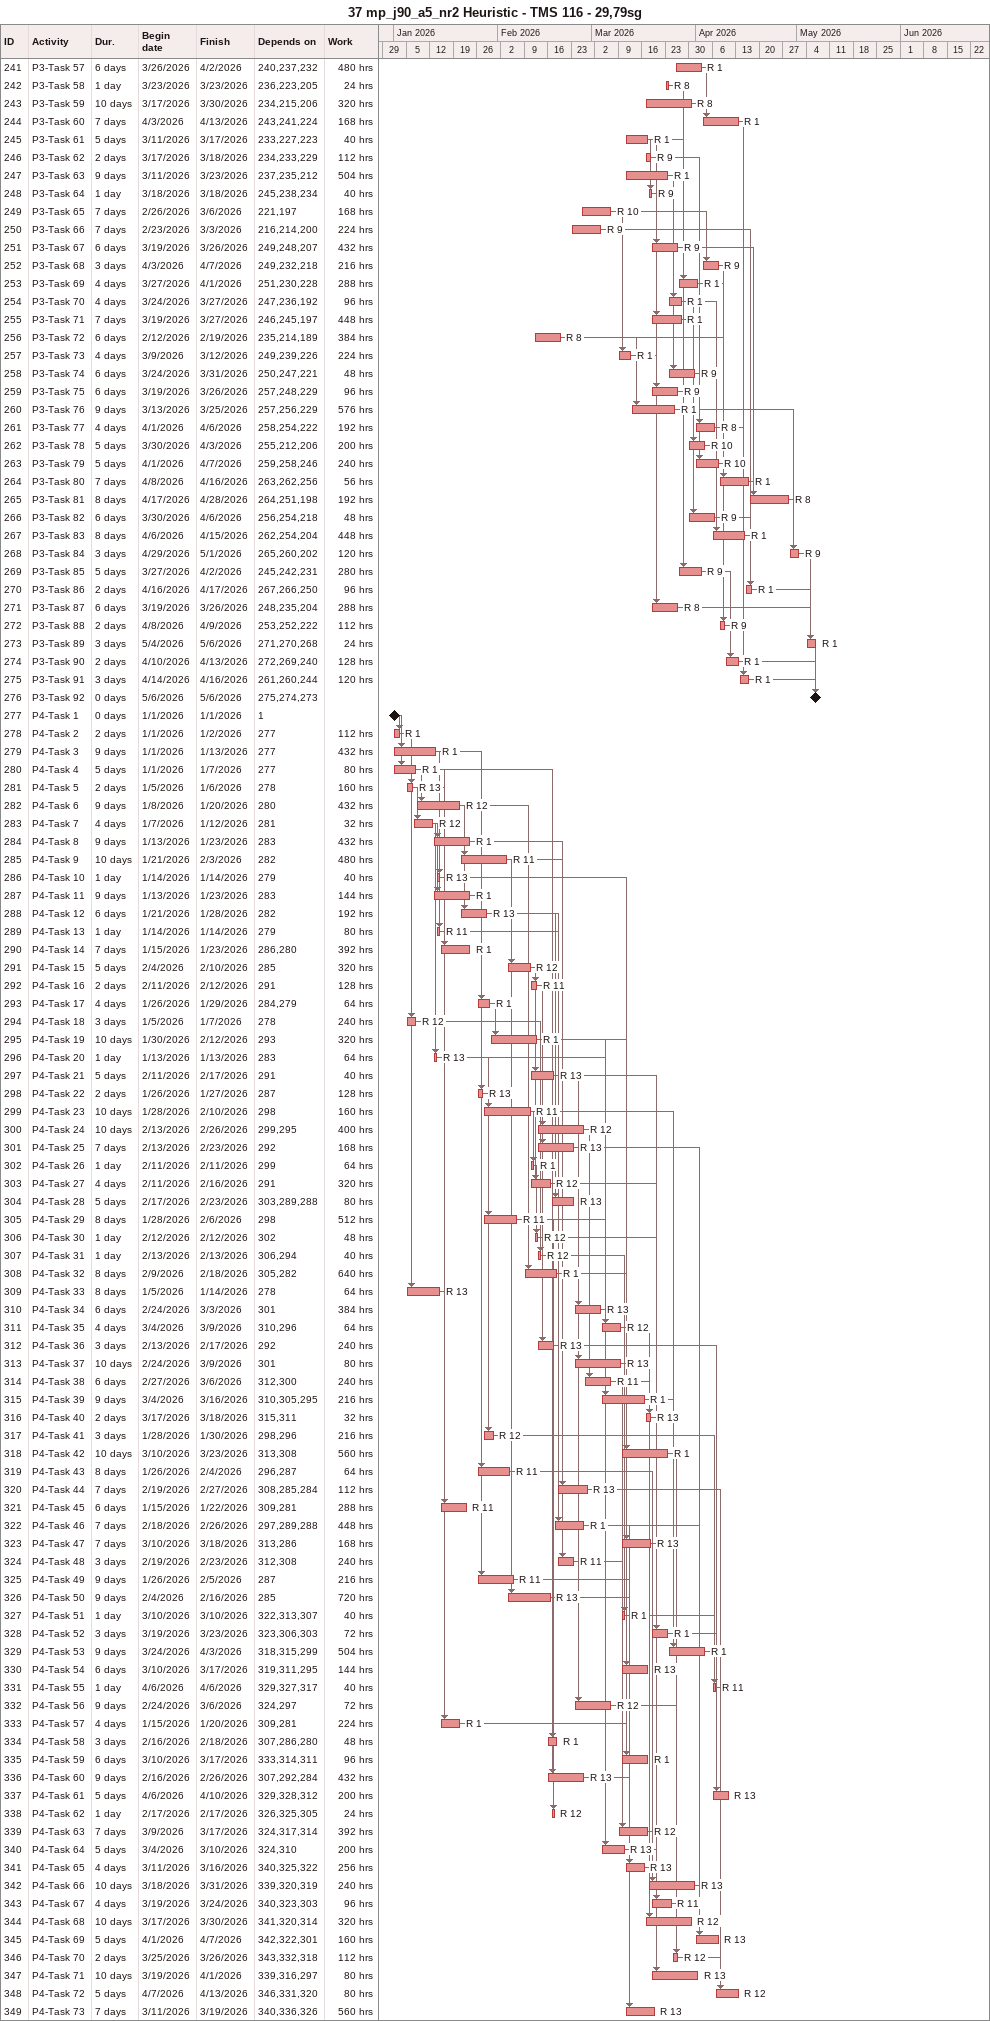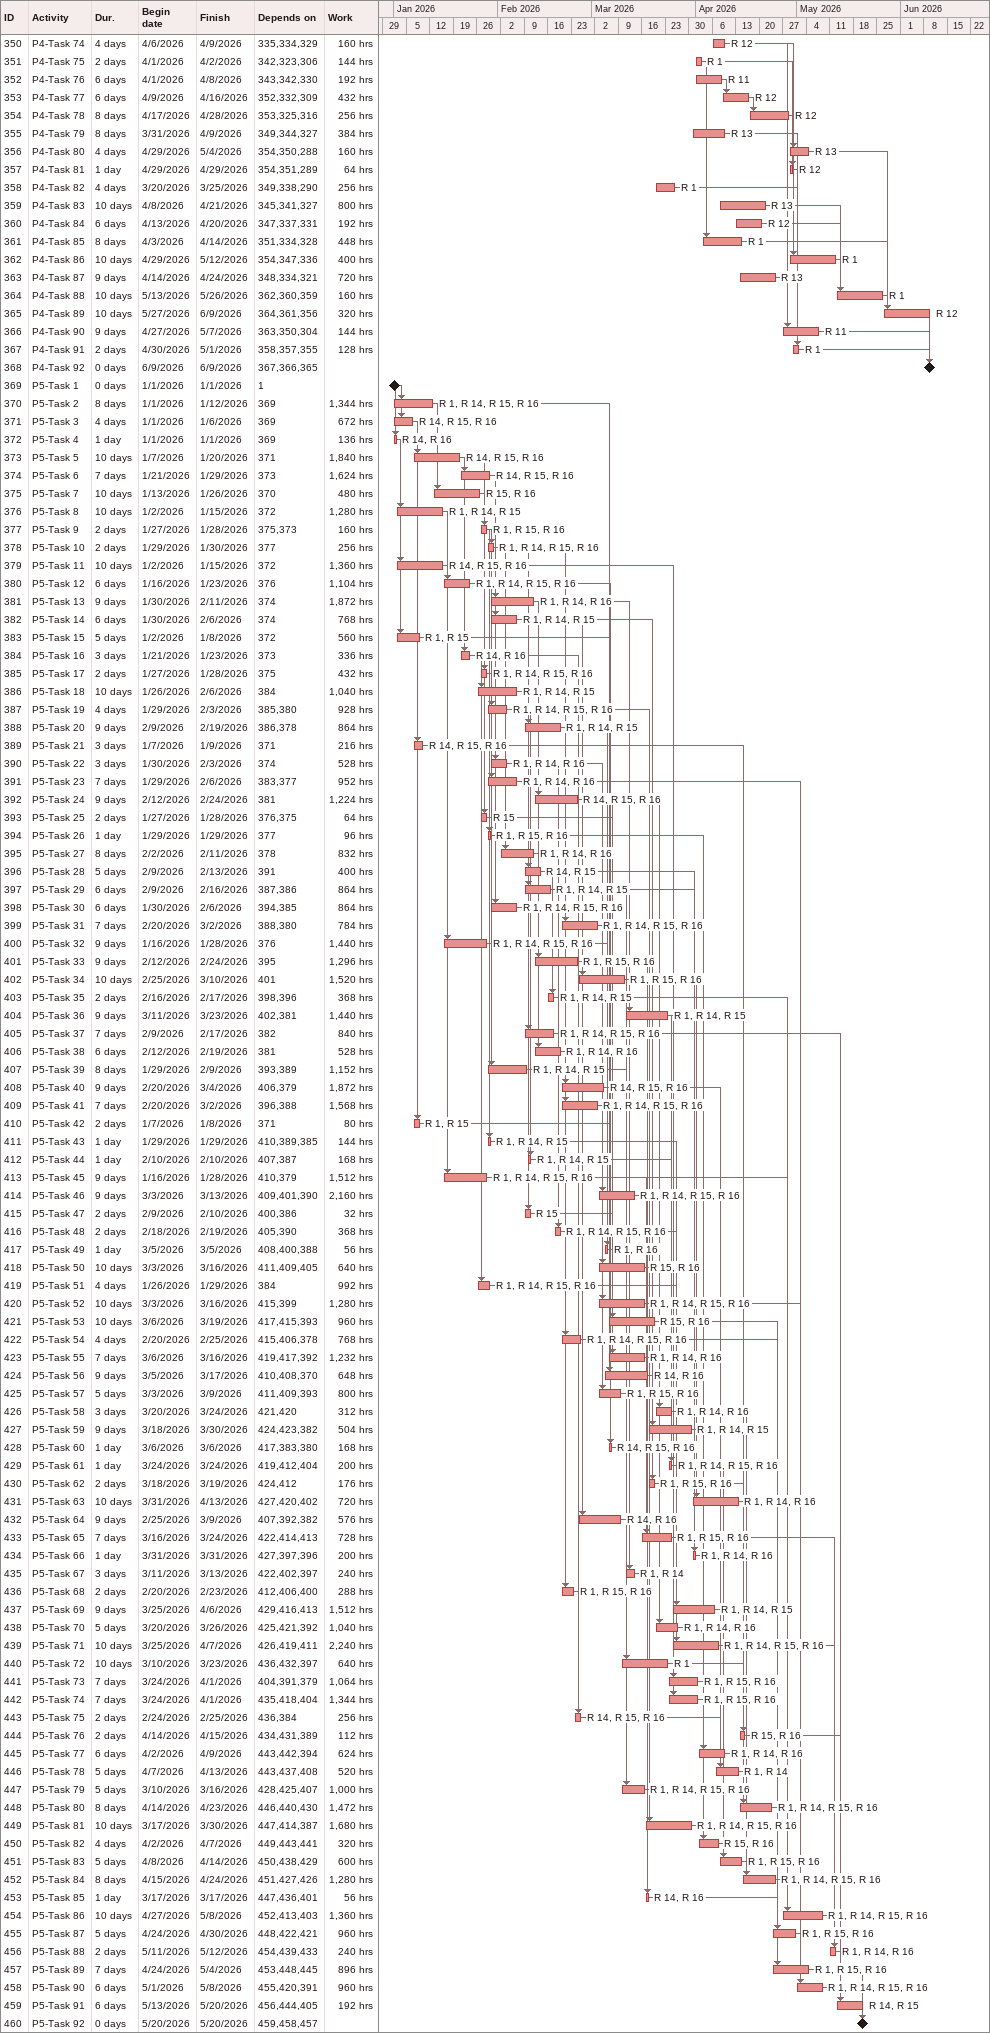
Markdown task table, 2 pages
37 mp_j90_a5_nr2 Heuristic - TMS 116 - 29,79sg

| ID | Task | Duration | Start | Finish | Predecessors | Resources | Work (h) |
|---|---|---|---|---|---|---|---|
| 241 | P3-Task 57 | 6d | 2026-03-26 | 2026-04-02 | 240, 237, 232 | R 1 | 480 |
| 242 | P3-Task 58 | 1d | 2026-03-23 | 2026-03-23 | 236, 223, 205 | R 8 | 24 |
| 243 | P3-Task 59 | 10d | 2026-03-17 | 2026-03-30 | 234, 215, 206 | R 8 | 320 |
| 244 | P3-Task 60 | 7d | 2026-04-03 | 2026-04-13 | 243, 241, 224 | R 1 | 168 |
| 245 | P3-Task 61 | 5d | 2026-03-11 | 2026-03-17 | 233, 227, 223 | R 1 | 40 |
| 246 | P3-Task 62 | 2d | 2026-03-17 | 2026-03-18 | 234, 233, 229 | R 9 | 112 |
| 247 | P3-Task 63 | 9d | 2026-03-11 | 2026-03-23 | 237, 235, 212 | R 1 | 504 |
| 248 | P3-Task 64 | 1d | 2026-03-18 | 2026-03-18 | 245, 238, 234 | R 9 | 40 |
| 249 | P3-Task 65 | 7d | 2026-02-26 | 2026-03-06 | 221, 197 | R 10 | 168 |
| 250 | P3-Task 66 | 7d | 2026-02-23 | 2026-03-03 | 216, 214, 200 | R 9 | 224 |
| 251 | P3-Task 67 | 6d | 2026-03-19 | 2026-03-26 | 249, 248, 207 | R 9 | 432 |
| 252 | P3-Task 68 | 3d | 2026-04-03 | 2026-04-07 | 249, 232, 218 | R 9 | 216 |
| 253 | P3-Task 69 | 4d | 2026-03-27 | 2026-04-01 | 251, 230, 228 | R 1 | 288 |
| 254 | P3-Task 70 | 4d | 2026-03-24 | 2026-03-27 | 247, 236, 192 | R 1 | 96 |
| 255 | P3-Task 71 | 7d | 2026-03-19 | 2026-03-27 | 246, 245, 197 | R 1 | 448 |
| 256 | P3-Task 72 | 6d | 2026-02-12 | 2026-02-19 | 235, 214, 189 | R 8 | 384 |
| 257 | P3-Task 73 | 4d | 2026-03-09 | 2026-03-12 | 249, 239, 226 | R 1 | 224 |
| 258 | P3-Task 74 | 6d | 2026-03-24 | 2026-03-31 | 250, 247, 221 | R 9 | 48 |
| 259 | P3-Task 75 | 6d | 2026-03-19 | 2026-03-26 | 257, 248, 229 | R 9 | 96 |
| 260 | P3-Task 76 | 9d | 2026-03-13 | 2026-03-25 | 257, 256, 229 | R 1 | 576 |
| 261 | P3-Task 77 | 4d | 2026-04-01 | 2026-04-06 | 258, 254, 222 | R 8 | 192 |
| 262 | P3-Task 78 | 5d | 2026-03-30 | 2026-04-03 | 255, 212, 206 | R 10 | 200 |
| 263 | P3-Task 79 | 5d | 2026-04-01 | 2026-04-07 | 259, 258, 246 | R 10 | 240 |
| 264 | P3-Task 80 | 7d | 2026-04-08 | 2026-04-16 | 263, 262, 256 | R 1 | 56 |
| 265 | P3-Task 81 | 8d | 2026-04-17 | 2026-04-28 | 264, 251, 198 | R 8 | 192 |
| 266 | P3-Task 82 | 6d | 2026-03-30 | 2026-04-06 | 256, 254, 218 | R 9 | 48 |
| 267 | P3-Task 83 | 8d | 2026-04-06 | 2026-04-15 | 262, 254, 204 | R 1 | 448 |
| 268 | P3-Task 84 | 3d | 2026-04-29 | 2026-05-01 | 265, 260, 202 | R 9 | 120 |
| 269 | P3-Task 85 | 5d | 2026-03-27 | 2026-04-02 | 245, 242, 231 | R 9 | 280 |
| 270 | P3-Task 86 | 2d | 2026-04-16 | 2026-04-17 | 267, 266, 250 | R 1 | 96 |
| 271 | P3-Task 87 | 6d | 2026-03-19 | 2026-03-26 | 248, 235, 204 | R 8 | 288 |
| 272 | P3-Task 88 | 2d | 2026-04-08 | 2026-04-09 | 253, 252, 222 | R 9 | 112 |
| 273 | P3-Task 89 | 3d | 2026-05-04 | 2026-05-06 | 271, 270, 268 | R 1 | 24 |
| 274 | P3-Task 90 | 2d | 2026-04-10 | 2026-04-13 | 272, 269, 240 | R 1 | 128 |
| 275 | P3-Task 91 | 3d | 2026-04-14 | 2026-04-16 | 261, 260, 244 | R 1 | 120 |
| 276 | P3-Task 92 | 0d | 2026-05-06 | 2026-05-06 | 275, 274, 273 |  |  |
| 277 | P4-Task 1 | 0d | 2026-01-01 | 2026-01-01 | 1 |  |  |
| 278 | P4-Task 2 | 2d | 2026-01-01 | 2026-01-02 | 277 | R 1 | 112 |
| 279 | P4-Task 3 | 9d | 2026-01-01 | 2026-01-13 | 277 | R 1 | 432 |
| 280 | P4-Task 4 | 5d | 2026-01-01 | 2026-01-07 | 277 | R 1 | 80 |
| 281 | P4-Task 5 | 2d | 2026-01-05 | 2026-01-06 | 278 | R 13 | 160 |
| 282 | P4-Task 6 | 9d | 2026-01-08 | 2026-01-20 | 280 | R 12 | 432 |
| 283 | P4-Task 7 | 4d | 2026-01-07 | 2026-01-12 | 281 | R 12 | 32 |
| 284 | P4-Task 8 | 9d | 2026-01-13 | 2026-01-23 | 283 | R 1 | 432 |
| 285 | P4-Task 9 | 10d | 2026-01-21 | 2026-02-03 | 282 | R 11 | 480 |
| 286 | P4-Task 10 | 1d | 2026-01-14 | 2026-01-14 | 279 | R 13 | 40 |
| 287 | P4-Task 11 | 9d | 2026-01-13 | 2026-01-23 | 283 | R 1 | 144 |
| 288 | P4-Task 12 | 6d | 2026-01-21 | 2026-01-28 | 282 | R 13 | 192 |
| 289 | P4-Task 13 | 1d | 2026-01-14 | 2026-01-14 | 279 | R 11 | 80 |
| 290 | P4-Task 14 | 7d | 2026-01-15 | 2026-01-23 | 286, 280 | R 1 | 392 |
| 291 | P4-Task 15 | 5d | 2026-02-04 | 2026-02-10 | 285 | R 12 | 320 |
| 292 | P4-Task 16 | 2d | 2026-02-11 | 2026-02-12 | 291 | R 11 | 128 |
| 293 | P4-Task 17 | 4d | 2026-01-26 | 2026-01-29 | 284, 279 | R 1 | 64 |
| 294 | P4-Task 18 | 3d | 2026-01-05 | 2026-01-07 | 278 | R 12 | 240 |
| 295 | P4-Task 19 | 10d | 2026-01-30 | 2026-02-12 | 293 | R 1 | 320 |
| 296 | P4-Task 20 | 1d | 2026-01-13 | 2026-01-13 | 283 | R 13 | 64 |
| 297 | P4-Task 21 | 5d | 2026-02-11 | 2026-02-17 | 291 | R 13 | 40 |
| 298 | P4-Task 22 | 2d | 2026-01-26 | 2026-01-27 | 287 | R 13 | 128 |
| 299 | P4-Task 23 | 10d | 2026-01-28 | 2026-02-10 | 298 | R 11 | 160 |
| 300 | P4-Task 24 | 10d | 2026-02-13 | 2026-02-26 | 299, 295 | R 12 | 400 |
| 301 | P4-Task 25 | 7d | 2026-02-13 | 2026-02-23 | 292 | R 13 | 168 |
| 302 | P4-Task 26 | 1d | 2026-02-11 | 2026-02-11 | 299 | R 1 | 64 |
| 303 | P4-Task 27 | 4d | 2026-02-11 | 2026-02-16 | 291 | R 12 | 320 |
| 304 | P4-Task 28 | 5d | 2026-02-17 | 2026-02-23 | 303, 289, 288 | R 13 | 80 |
| 305 | P4-Task 29 | 8d | 2026-01-28 | 2026-02-06 | 298 | R 11 | 512 |
| 306 | P4-Task 30 | 1d | 2026-02-12 | 2026-02-12 | 302 | R 12 | 48 |
| 307 | P4-Task 31 | 1d | 2026-02-13 | 2026-02-13 | 306, 294 | R 12 | 40 |
| 308 | P4-Task 32 | 8d | 2026-02-09 | 2026-02-18 | 305, 282 | R 1 | 640 |
| 309 | P4-Task 33 | 8d | 2026-01-05 | 2026-01-14 | 278 | R 13 | 64 |
| 310 | P4-Task 34 | 6d | 2026-02-24 | 2026-03-03 | 301 | R 13 | 384 |
| 311 | P4-Task 35 | 4d | 2026-03-04 | 2026-03-09 | 310, 296 | R 12 | 64 |
| 312 | P4-Task 36 | 3d | 2026-02-13 | 2026-02-17 | 292 | R 13 | 240 |
| 313 | P4-Task 37 | 10d | 2026-02-24 | 2026-03-09 | 301 | R 13 | 80 |
| 314 | P4-Task 38 | 6d | 2026-02-27 | 2026-03-06 | 312, 300 | R 11 | 240 |
| 315 | P4-Task 39 | 9d | 2026-03-04 | 2026-03-16 | 310, 305, 295 | R 1 | 216 |
| 316 | P4-Task 40 | 2d | 2026-03-17 | 2026-03-18 | 315, 311 | R 13 | 32 |
| 317 | P4-Task 41 | 3d | 2026-01-28 | 2026-01-30 | 298, 296 | R 12 | 216 |
| 318 | P4-Task 42 | 10d | 2026-03-10 | 2026-03-23 | 313, 308 | R 1 | 560 |
| 319 | P4-Task 43 | 8d | 2026-01-26 | 2026-02-04 | 296, 287 | R 11 | 64 |
| 320 | P4-Task 44 | 7d | 2026-02-19 | 2026-02-27 | 308, 285, 284 | R 13 | 112 |
| 321 | P4-Task 45 | 6d | 2026-01-15 | 2026-01-22 | 309, 281 | R 11 | 288 |
| 322 | P4-Task 46 | 7d | 2026-02-18 | 2026-02-26 | 297, 289, 288 | R 1 | 448 |
| 323 | P4-Task 47 | 7d | 2026-03-10 | 2026-03-18 | 313, 286 | R 13 | 168 |
| 324 | P4-Task 48 | 3d | 2026-02-19 | 2026-02-23 | 312, 308 | R 11 | 240 |
| 325 | P4-Task 49 | 9d | 2026-01-26 | 2026-02-05 | 287 | R 11 | 216 |
| 326 | P4-Task 50 | 9d | 2026-02-04 | 2026-02-16 | 285 | R 13 | 720 |
| 327 | P4-Task 51 | 1d | 2026-03-10 | 2026-03-10 | 322, 313, 307 | R 1 | 40 |
| 328 | P4-Task 52 | 3d | 2026-03-19 | 2026-03-23 | 323, 306, 303 | R 1 | 72 |
| 329 | P4-Task 53 | 9d | 2026-03-24 | 2026-04-03 | 318, 315, 299 | R 1 | 504 |
| 330 | P4-Task 54 | 6d | 2026-03-10 | 2026-03-17 | 319, 311, 295 | R 13 | 144 |
| 331 | P4-Task 55 | 1d | 2026-04-06 | 2026-04-06 | 329, 327, 317 | R 11 | 40 |
| 332 | P4-Task 56 | 9d | 2026-02-24 | 2026-03-06 | 324, 297 | R 12 | 72 |
| 333 | P4-Task 57 | 4d | 2026-01-15 | 2026-01-20 | 309, 281 | R 1 | 224 |
| 334 | P4-Task 58 | 3d | 2026-02-16 | 2026-02-18 | 307, 286, 280 | R 1 | 48 |
| 335 | P4-Task 59 | 6d | 2026-03-10 | 2026-03-17 | 333, 314, 311 | R 1 | 96 |
| 336 | P4-Task 60 | 9d | 2026-02-16 | 2026-02-26 | 307, 292, 284 | R 13 | 432 |
| 337 | P4-Task 61 | 5d | 2026-04-06 | 2026-04-10 | 329, 328, 312 | R 13 | 200 |
| 338 | P4-Task 62 | 1d | 2026-02-17 | 2026-02-17 | 326, 325, 305 | R 12 | 24 |
| 339 | P4-Task 63 | 7d | 2026-03-09 | 2026-03-17 | 324, 317, 314 | R 12 | 392 |
| 340 | P4-Task 64 | 5d | 2026-03-04 | 2026-03-10 | 324, 310 | R 13 | 200 |
| 341 | P4-Task 65 | 4d | 2026-03-11 | 2026-03-16 | 340, 325, 322 | R 13 | 256 |
| 342 | P4-Task 66 | 10d | 2026-03-18 | 2026-03-31 | 339, 320, 319 | R 13 | 240 |
| 343 | P4-Task 67 | 4d | 2026-03-19 | 2026-03-24 | 340, 323, 303 | R 11 | 96 |
| 344 | P4-Task 68 | 10d | 2026-03-17 | 2026-03-30 | 341, 320, 314 | R 12 | 320 |
| 345 | P4-Task 69 | 5d | 2026-04-01 | 2026-04-07 | 342, 322, 301 | R 13 | 160 |
| 346 | P4-Task 70 | 2d | 2026-03-25 | 2026-03-26 | 343, 332, 318 | R 12 | 112 |
| 347 | P4-Task 71 | 10d | 2026-03-19 | 2026-04-01 | 339, 316, 297 | R 13 | 80 |
| 348 | P4-Task 72 | 5d | 2026-04-07 | 2026-04-13 | 346, 331, 320 | R 12 | 80 |
| 349 | P4-Task 73 | 7d | 2026-03-11 | 2026-03-19 | 340, 336, 326 | R 13 | 560 |
| 350 | P4-Task 74 | 4d | 2026-04-06 | 2026-04-09 | 335, 334, 329 | R 12 | 160 |
| 351 | P4-Task 75 | 2d | 2026-04-01 | 2026-04-02 | 342, 323, 306 | R 1 | 144 |
| 352 | P4-Task 76 | 6d | 2026-04-01 | 2026-04-08 | 343, 342, 330 | R 11 | 192 |
| 353 | P4-Task 77 | 6d | 2026-04-09 | 2026-04-16 | 352, 332, 309 | R 12 | 432 |
| 354 | P4-Task 78 | 8d | 2026-04-17 | 2026-04-28 | 353, 325, 316 | R 12 | 256 |
| 355 | P4-Task 79 | 8d | 2026-03-31 | 2026-04-09 | 349, 344, 327 | R 13 | 384 |
| 356 | P4-Task 80 | 4d | 2026-04-29 | 2026-05-04 | 354, 350, 288 | R 13 | 160 |
| 357 | P4-Task 81 | 1d | 2026-04-29 | 2026-04-29 | 354, 351, 289 | R 12 | 64 |
| 358 | P4-Task 82 | 4d | 2026-03-20 | 2026-03-25 | 349, 338, 290 | R 1 | 256 |
| 359 | P4-Task 83 | 10d | 2026-04-08 | 2026-04-21 | 345, 341, 327 | R 13 | 800 |
| 360 | P4-Task 84 | 6d | 2026-04-13 | 2026-04-20 | 347, 337, 331 | R 12 | 192 |
| 361 | P4-Task 85 | 8d | 2026-04-03 | 2026-04-14 | 351, 334, 328 | R 1 | 448 |
| 362 | P4-Task 86 | 10d | 2026-04-29 | 2026-05-12 | 354, 347, 336 | R 1 | 400 |
| 363 | P4-Task 87 | 9d | 2026-04-14 | 2026-04-24 | 348, 334, 321 | R 13 | 720 |
| 364 | P4-Task 88 | 10d | 2026-05-13 | 2026-05-26 | 362, 360, 359 | R 1 | 160 |
| 365 | P4-Task 89 | 10d | 2026-05-27 | 2026-06-09 | 364, 361, 356 | R 12 | 320 |
| 366 | P4-Task 90 | 9d | 2026-04-27 | 2026-05-07 | 363, 350, 304 | R 11 | 144 |
| 367 | P4-Task 91 | 2d | 2026-04-30 | 2026-05-01 | 358, 357, 355 | R 1 | 128 |
| 368 | P4-Task 92 | 0d | 2026-06-09 | 2026-06-09 | 367, 366, 365 |  |  |
| 369 | P5-Task 1 | 0d | 2026-01-01 | 2026-01-01 | 1 |  |  |
| 370 | P5-Task 2 | 8d | 2026-01-01 | 2026-01-12 | 369 | R 1, R 14, R 15, R 16 | 1344 |
| 371 | P5-Task 3 | 4d | 2026-01-01 | 2026-01-06 | 369 | R 14, R 15, R 16 | 672 |
| 372 | P5-Task 4 | 1d | 2026-01-01 | 2026-01-01 | 369 | R 14, R 16 | 136 |
| 373 | P5-Task 5 | 10d | 2026-01-07 | 2026-01-20 | 371 | R 14, R 15, R 16 | 1840 |
| 374 | P5-Task 6 | 7d | 2026-01-21 | 2026-01-29 | 373 | R 14, R 15, R 16 | 1624 |
| 375 | P5-Task 7 | 10d | 2026-01-13 | 2026-01-26 | 370 | R 15, R 16 | 480 |
| 376 | P5-Task 8 | 10d | 2026-01-02 | 2026-01-15 | 372 | R 1, R 14, R 15 | 1280 |
| 377 | P5-Task 9 | 2d | 2026-01-27 | 2026-01-28 | 375, 373 | R 1, R 15, R 16 | 160 |
| 378 | P5-Task 10 | 2d | 2026-01-29 | 2026-01-30 | 377 | R 1, R 14, R 15, R 16 | 256 |
| 379 | P5-Task 11 | 10d | 2026-01-02 | 2026-01-15 | 372 | R 14, R 15, R 16 | 1360 |
| 380 | P5-Task 12 | 6d | 2026-01-16 | 2026-01-23 | 376 | R 1, R 14, R 15, R 16 | 1104 |
| 381 | P5-Task 13 | 9d | 2026-01-30 | 2026-02-11 | 374 | R 1, R 14, R 16 | 1872 |
| 382 | P5-Task 14 | 6d | 2026-01-30 | 2026-02-06 | 374 | R 1, R 14, R 15 | 768 |
| 383 | P5-Task 15 | 5d | 2026-01-02 | 2026-01-08 | 372 | R 1, R 15 | 560 |
| 384 | P5-Task 16 | 3d | 2026-01-21 | 2026-01-23 | 373 | R 14, R 16 | 336 |
| 385 | P5-Task 17 | 2d | 2026-01-27 | 2026-01-28 | 375 | R 1, R 14, R 15, R 16 | 432 |
| 386 | P5-Task 18 | 10d | 2026-01-26 | 2026-02-06 | 384 | R 1, R 14, R 15 | 1040 |
| 387 | P5-Task 19 | 4d | 2026-01-29 | 2026-02-03 | 385, 380 | R 1, R 14, R 15, R 16 | 928 |
| 388 | P5-Task 20 | 9d | 2026-02-09 | 2026-02-19 | 386, 378 | R 1, R 14, R 15 | 864 |
| 389 | P5-Task 21 | 3d | 2026-01-07 | 2026-01-09 | 371 | R 14, R 15, R 16 | 216 |
| 390 | P5-Task 22 | 3d | 2026-01-30 | 2026-02-03 | 374 | R 1, R 14, R 16 | 528 |
| 391 | P5-Task 23 | 7d | 2026-01-29 | 2026-02-06 | 383, 377 | R 1, R 14, R 16 | 952 |
| 392 | P5-Task 24 | 9d | 2026-02-12 | 2026-02-24 | 381 | R 14, R 15, R 16 | 1224 |
| 393 | P5-Task 25 | 2d | 2026-01-27 | 2026-01-28 | 376, 375 | R 15 | 64 |
| 394 | P5-Task 26 | 1d | 2026-01-29 | 2026-01-29 | 377 | R 1, R 15, R 16 | 96 |
| 395 | P5-Task 27 | 8d | 2026-02-02 | 2026-02-11 | 378 | R 1, R 14, R 16 | 832 |
| 396 | P5-Task 28 | 5d | 2026-02-09 | 2026-02-13 | 391 | R 14, R 15 | 400 |
| 397 | P5-Task 29 | 6d | 2026-02-09 | 2026-02-16 | 387, 386 | R 1, R 14, R 15 | 864 |
| 398 | P5-Task 30 | 6d | 2026-01-30 | 2026-02-06 | 394, 385 | R 1, R 14, R 15, R 16 | 864 |
| 399 | P5-Task 31 | 7d | 2026-02-20 | 2026-03-02 | 388, 380 | R 1, R 14, R 15, R 16 | 784 |
| 400 | P5-Task 32 | 9d | 2026-01-16 | 2026-01-28 | 376 | R 1, R 14, R 15, R 16 | 1440 |
| 401 | P5-Task 33 | 9d | 2026-02-12 | 2026-02-24 | 395 | R 1, R 15, R 16 | 1296 |
| 402 | P5-Task 34 | 10d | 2026-02-25 | 2026-03-10 | 401 | R 1, R 15, R 16 | 1520 |
| 403 | P5-Task 35 | 2d | 2026-02-16 | 2026-02-17 | 398, 396 | R 1, R 14, R 15 | 368 |
| 404 | P5-Task 36 | 9d | 2026-03-11 | 2026-03-23 | 402, 381 | R 1, R 14, R 15 | 1440 |
| 405 | P5-Task 37 | 7d | 2026-02-09 | 2026-02-17 | 382 | R 1, R 14, R 15, R 16 | 840 |
| 406 | P5-Task 38 | 6d | 2026-02-12 | 2026-02-19 | 381 | R 1, R 14, R 16 | 528 |
| 407 | P5-Task 39 | 8d | 2026-01-29 | 2026-02-09 | 393, 389 | R 1, R 14, R 15 | 1152 |
| 408 | P5-Task 40 | 9d | 2026-02-20 | 2026-03-04 | 406, 379 | R 14, R 15, R 16 | 1872 |
| 409 | P5-Task 41 | 7d | 2026-02-20 | 2026-03-02 | 396, 388 | R 1, R 14, R 15, R 16 | 1568 |
| 410 | P5-Task 42 | 2d | 2026-01-07 | 2026-01-08 | 371 | R 1, R 15 | 80 |
| 411 | P5-Task 43 | 1d | 2026-01-29 | 2026-01-29 | 410, 389, 385 | R 1, R 14, R 15 | 144 |
| 412 | P5-Task 44 | 1d | 2026-02-10 | 2026-02-10 | 407, 387 | R 1, R 14, R 15 | 168 |
| 413 | P5-Task 45 | 9d | 2026-01-16 | 2026-01-28 | 410, 379 | R 1, R 14, R 15, R 16 | 1512 |
| 414 | P5-Task 46 | 9d | 2026-03-03 | 2026-03-13 | 409, 401, 390 | R 1, R 14, R 15, R 16 | 2160 |
| 415 | P5-Task 47 | 2d | 2026-02-09 | 2026-02-10 | 400, 386 | R 15 | 32 |
| 416 | P5-Task 48 | 2d | 2026-02-18 | 2026-02-19 | 405, 390 | R 1, R 14, R 15, R 16 | 368 |
| 417 | P5-Task 49 | 1d | 2026-03-05 | 2026-03-05 | 408, 400, 388 | R 1, R 16 | 56 |
| 418 | P5-Task 50 | 10d | 2026-03-03 | 2026-03-16 | 411, 409, 405 | R 15, R 16 | 640 |
| 419 | P5-Task 51 | 4d | 2026-01-26 | 2026-01-29 | 384 | R 1, R 14, R 15, R 16 | 992 |
| 420 | P5-Task 52 | 10d | 2026-03-03 | 2026-03-16 | 415, 399 | R 1, R 14, R 15, R 16 | 1280 |
| 421 | P5-Task 53 | 10d | 2026-03-06 | 2026-03-19 | 417, 415, 393 | R 15, R 16 | 960 |
| 422 | P5-Task 54 | 4d | 2026-02-20 | 2026-02-25 | 415, 406, 378 | R 1, R 14, R 15, R 16 | 768 |
| 423 | P5-Task 55 | 7d | 2026-03-06 | 2026-03-16 | 419, 417, 392 | R 1, R 14, R 16 | 1232 |
| 424 | P5-Task 56 | 9d | 2026-03-05 | 2026-03-17 | 410, 408, 370 | R 14, R 16 | 648 |
| 425 | P5-Task 57 | 5d | 2026-03-03 | 2026-03-09 | 411, 409, 393 | R 1, R 15, R 16 | 800 |
| 426 | P5-Task 58 | 3d | 2026-03-20 | 2026-03-24 | 421, 420 | R 1, R 14, R 16 | 312 |
| 427 | P5-Task 59 | 9d | 2026-03-18 | 2026-03-30 | 424, 423, 382 | R 1, R 14, R 15 | 504 |
| 428 | P5-Task 60 | 1d | 2026-03-06 | 2026-03-06 | 417, 383, 380 | R 14, R 15, R 16 | 168 |
| 429 | P5-Task 61 | 1d | 2026-03-24 | 2026-03-24 | 419, 412, 404 | R 1, R 14, R 15, R 16 | 200 |
| 430 | P5-Task 62 | 2d | 2026-03-18 | 2026-03-19 | 424, 412 | R 1, R 15, R 16 | 176 |
| 431 | P5-Task 63 | 10d | 2026-03-31 | 2026-04-13 | 427, 420, 402 | R 1, R 14, R 16 | 720 |
| 432 | P5-Task 64 | 9d | 2026-02-25 | 2026-03-09 | 407, 392, 382 | R 14, R 16 | 576 |
| 433 | P5-Task 65 | 7d | 2026-03-16 | 2026-03-24 | 422, 414, 413 | R 1, R 15, R 16 | 728 |
| 434 | P5-Task 66 | 1d | 2026-03-31 | 2026-03-31 | 427, 397, 396 | R 1, R 14, R 16 | 200 |
| 435 | P5-Task 67 | 3d | 2026-03-11 | 2026-03-13 | 422, 402, 397 | R 1, R 14 | 240 |
| 436 | P5-Task 68 | 2d | 2026-02-20 | 2026-02-23 | 412, 406, 400 | R 1, R 15, R 16 | 288 |
| 437 | P5-Task 69 | 9d | 2026-03-25 | 2026-04-06 | 429, 416, 413 | R 1, R 14, R 15 | 1512 |
| 438 | P5-Task 70 | 5d | 2026-03-20 | 2026-03-26 | 425, 421, 392 | R 1, R 14, R 16 | 1040 |
| 439 | P5-Task 71 | 10d | 2026-03-25 | 2026-04-07 | 426, 419, 411 | R 1, R 14, R 15, R 16 | 2240 |
| 440 | P5-Task 72 | 10d | 2026-03-10 | 2026-03-23 | 436, 432, 397 | R 1 | 640 |
| 441 | P5-Task 73 | 7d | 2026-03-24 | 2026-04-01 | 404, 391, 379 | R 1, R 15, R 16 | 1064 |
| 442 | P5-Task 74 | 7d | 2026-03-24 | 2026-04-01 | 435, 418, 404 | R 1, R 15, R 16 | 1344 |
| 443 | P5-Task 75 | 2d | 2026-02-24 | 2026-02-25 | 436, 384 | R 14, R 15, R 16 | 256 |
| 444 | P5-Task 76 | 2d | 2026-04-14 | 2026-04-15 | 434, 431, 389 | R 15, R 16 | 112 |
| 445 | P5-Task 77 | 6d | 2026-04-02 | 2026-04-09 | 443, 442, 394 | R 1, R 14, R 16 | 624 |
| 446 | P5-Task 78 | 5d | 2026-04-07 | 2026-04-13 | 443, 437, 408 | R 1, R 14 | 520 |
| 447 | P5-Task 79 | 5d | 2026-03-10 | 2026-03-16 | 428, 425, 407 | R 1, R 14, R 15, R 16 | 1000 |
| 448 | P5-Task 80 | 8d | 2026-04-14 | 2026-04-23 | 446, 440, 430 | R 1, R 14, R 15, R 16 | 1472 |
| 449 | P5-Task 81 | 10d | 2026-03-17 | 2026-03-30 | 447, 414, 387 | R 1, R 14, R 15, R 16 | 1680 |
| 450 | P5-Task 82 | 4d | 2026-04-02 | 2026-04-07 | 449, 443, 441 | R 15, R 16 | 320 |
| 451 | P5-Task 83 | 5d | 2026-04-08 | 2026-04-14 | 450, 438, 429 | R 1, R 15, R 16 | 600 |
| 452 | P5-Task 84 | 8d | 2026-04-15 | 2026-04-24 | 451, 427, 426 | R 1, R 14, R 15, R 16 | 1280 |
| 453 | P5-Task 85 | 1d | 2026-03-17 | 2026-03-17 | 447, 436, 401 | R 14, R 16 | 56 |
| 454 | P5-Task 86 | 10d | 2026-04-27 | 2026-05-08 | 452, 413, 403 | R 1, R 14, R 15, R 16 | 1360 |
| 455 | P5-Task 87 | 5d | 2026-04-24 | 2026-04-30 | 448, 422, 421 | R 1, R 15, R 16 | 960 |
| 456 | P5-Task 88 | 2d | 2026-05-11 | 2026-05-12 | 454, 439, 433 | R 1, R 14, R 16 | 240 |
| 457 | P5-Task 89 | 7d | 2026-04-24 | 2026-05-04 | 453, 448, 445 | R 1, R 15, R 16 | 896 |
| 458 | P5-Task 90 | 6d | 2026-05-01 | 2026-05-08 | 455, 420, 391 | R 1, R 14, R 15, R 16 | 960 |
| 459 | P5-Task 91 | 6d | 2026-05-13 | 2026-05-20 | 456, 444, 405 | R 14, R 15 | 192 |
| 460 | P5-Task 92 | 0d | 2026-05-20 | 2026-05-20 | 459, 458, 457 |  |  |
